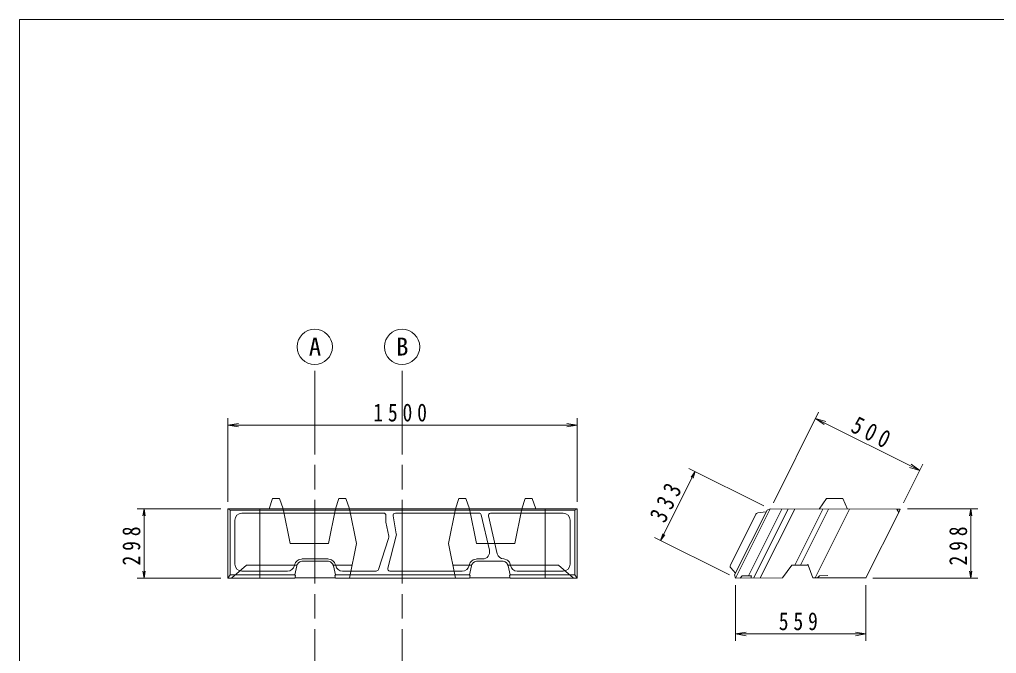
# Model space of a CAD drawing. Units: millimetres on the paper, scale 1:30. Extents: x 15 to 282, y 15 to 195.
# Drawn here: x 15 to 154.8, y 104.2 to 195 of the extents above; entities that cross this region are included whole.
import ezdxf
from ezdxf.enums import TextEntityAlignment as Align

# ---------------------------------------------------------------- set-up
doc = ezdxf.new("R2010")
doc.units = ezdxf.units.MM
doc.linetypes.add('CHAIN', pattern=[18.5, 12, -1.5, 3.5, -1.5])
for name, color, linetype, lineweight in [('D-STR-DIM', 7, 'Continuous', 13), ('D-STR-STR2', 3, 'Continuous', 13), ('D-STR-STR3', 1, 'Continuous', 13), ('V-nasSTD', 7, 'Continuous', 13)]:
    doc.layers.add(name, color=color, linetype=linetype, lineweight=lineweight)
doc.styles.add('ＭＳ ゴシック-5.0-0.0', font='')
doc.styles.get('ＭＳ ゴシック-5.0-0.0').set_extended_font_data('ＭＳ ゴシック-5.0-0.0')

msp = doc.modelspace()

# ---------------------------------------------------------------- linework, layer by layer
at = {"layer": 'D-STR-DIM', "linetype": 'CHAIN', "lineweight": 18}
for p, q in [((57.281, 144.703), (57.281, 43.934)), ((69.781, 144.703), (69.781, 43.934))]:
    msp.add_line(p, q, dxfattribs=at)
at = {"layer": 'D-STR-DIM'}
for p, q in [((117.483, 114), (117.483, 106)), ((136.117, 114), (136.117, 106)), ((117.483, 107), (118.983, 107.25)), ((117.483, 107), (136.117, 107)), ((117.483, 107), (118.983, 106.75)), ((136.117, 107), (134.617, 107.25)), ((136.117, 107), (134.617, 106.75))]:
    msp.add_line(p, q, dxfattribs=at)
for centre in [(57.243, 148.116), (69.743, 148.116)]:
    msp.add_circle(centre, 2.526, dxfattribs=at)
at = {"layer": 'D-STR-STR2'}
for p, q in [((51.215, 126.398), (50.715, 124.898)), ((51.215, 126.398), (52.215, 126.398)), ((52.215, 126.398), (52.715, 124.898)), ((60.715, 126.398), (60.215, 124.898)), ((60.715, 126.398), (61.715, 126.398)), ((61.715, 126.398), (62.215, 124.898)), ((77.881, 126.398), (77.381, 124.898)), ((78.881, 126.398), (77.881, 126.398)), ((78.881, 126.398), (79.381, 124.898)), ((87.381, 126.398), (86.881, 124.898)), ((88.381, 126.398), (87.381, 126.398)), ((88.381, 126.398), (88.881, 124.898)), ((130.476, 126.398), (129.46, 124.874)), ((130.476, 126.398), (132.809, 126.398)), ((133.493, 124.86), (132.809, 126.398)), ((44.815, 115), (44.815, 124.898)), ((44.815, 124.898), (45.148, 124.749)), ((94.781, 124.898), (44.815, 124.898)), ((45.148, 124.749), (45.148, 115.447)), ((94.448, 124.749), (45.148, 124.749)), ((49.381, 115), (49.381, 124.886)), ((52.715, 124.898), (53.715, 119.949)), ((59.215, 119.949), (60.215, 124.898)), ((62.215, 124.898), (63.215, 119.949)), ((77.381, 124.898), (76.381, 119.949)), ((79.381, 124.898), (80.381, 119.949)), ((85.881, 119.949), (86.881, 124.898)), ((90.215, 115), (90.215, 124.886)), ((94.448, 124.749), (94.781, 124.898)), ((94.448, 115.447), (94.448, 124.749)), ((94.781, 124.898), (94.781, 115)), ((117.334, 115.447), (121.985, 124.749)), ((122.432, 124.898), (117.483, 115)), ((119.303, 115.306), (124.096, 124.893)), ((120.04, 115.009), (124.98, 124.89)), ((120.629, 124.321), (121.852, 124.485)), ((121.015, 115.012), (125.952, 124.886)), ((121.985, 124.749), (122.432, 124.898)), ((140.543, 124.855), (122.432, 124.898)), ((125.939, 116.833), (129.958, 124.872)), ((126.743, 116.833), (130.761, 124.87)), ((133.789, 124.859), (128.879, 115.039)), ((140.543, 124.855), (141.043, 124.854)), ((140.543, 124.855), (140.82, 124.406)), ((140.82, 124.406), (141.043, 124.854)), ((120.375, 124.139), (116.725, 116.838)), ((140.82, 124.406), (136.139, 115.045)), ((53.715, 119.949), (59.215, 119.949)), ((63.215, 119.949), (62.215, 115)), ((76.381, 119.949), (77.381, 115)), ((80.381, 119.949), (85.881, 119.949)), ((55.543, 117.746), (59.052, 117.746)), ((81.278, 117.746), (80.543, 117.746)), ((47.465, 116.833), (45.368, 115.038)), ((47.465, 116.833), (54.699, 116.833)), ((54.68, 116.767), (54.389, 115.447)), ((55.551, 117.412), (59.044, 117.412)), ((59.897, 116.833), (62.585, 116.833)), ((60.207, 115.447), (59.916, 116.767)), ((77.011, 116.833), (79.699, 116.833)), ((79.68, 116.767), (79.389, 115.447)), ((84.044, 117.412), (80.551, 117.412)), ((84.897, 116.833), (92.131, 116.833)), ((85.207, 115.447), (84.916, 116.767)), ((92.131, 116.833), (94.228, 115.038)), ((117.468, 115.715), (116.778, 116.463)), ((124.21, 115.023), (125.527, 116.833)), ((125.527, 116.833), (127.86, 116.833)), ((127.799, 117), (127.86, 116.833)), ((127.86, 116.833), (128.513, 115.038)), ((44.815, 115), (45.148, 115.447)), ((54.381, 115), (44.815, 115)), ((45.148, 115.447), (54.389, 115.447)), ((53.365, 116), (46.815, 116)), ((54.482, 115.303), (54.381, 115)), ((54.389, 115.447), (54.482, 115.303)), ((54.394, 115.038), (60.202, 115.038)), ((60.114, 115.303), (60.207, 115.447)), ((60.215, 115), (60.114, 115.303)), ((60.207, 115.447), (79.389, 115.447)), ((79.381, 115), (60.215, 115)), ((66.039, 116), (61.23, 116)), ((68.017, 116), (78.365, 116)), ((79.381, 115), (79.482, 115.303)), ((79.389, 115.447), (79.482, 115.303)), ((85.202, 115.038), (79.394, 115.038)), ((85.114, 115.303), (85.207, 115.447)), ((85.114, 115.303), (85.215, 115)), ((85.207, 115.447), (94.448, 115.447)), ((94.781, 115), (85.215, 115)), ((86.23, 116), (92.806, 116)), ((94.448, 115.447), (94.781, 115)), ((117.334, 115.447), (117.483, 115)), ((124.21, 115.023), (117.483, 115)), ((118.137, 115.002), (118.436, 115.303)), ((119.74, 115.308), (118.436, 115.303)), ((119.66, 115.007), (119.74, 115.308)), ((136.139, 115.045), (128.513, 115.038)), ((129.2, 115.04), (129.499, 115.341)), ((129.499, 115.341), (130.699, 115.345)), ((136.139, 115.045), (136.117, 115))]:
    msp.add_line(p, q, dxfattribs=at)
for points in [[(55.543, 117.746), (55.462, 117.742), (55.344, 117.73), (55.134, 117.683), (54.939, 117.595), (54.703, 117.424), (54.512, 117.211), (54.45, 117.108), (54.405, 117.007), (54.374, 116.915), (54.356, 116.847)], [(60.24, 116.847), (60.221, 116.915), (60.191, 117.007), (60.145, 117.108), (60.083, 117.211), (59.893, 117.424), (59.657, 117.595), (59.462, 117.683), (59.252, 117.73), (59.134, 117.742), (59.052, 117.746)], [(80.543, 117.746), (80.462, 117.742), (80.344, 117.73), (80.134, 117.683), (79.939, 117.595), (79.703, 117.424), (79.512, 117.211), (79.45, 117.108), (79.405, 117.007), (79.374, 116.915), (79.356, 116.847)], [(84.312, 117.746), (84.839, 117.572), (85.11, 117.282), (85.243, 116.833)], [(55.551, 117.412), (55.487, 117.409), (55.397, 117.4), (55.24, 117.365), (55.107, 117.305), (54.927, 117.175), (54.782, 117.012), (54.747, 116.954), (54.716, 116.886), (54.693, 116.817), (54.68, 116.767)], [(59.916, 116.767), (59.902, 116.817), (59.88, 116.886), (59.849, 116.954), (59.814, 117.012), (59.668, 117.175), (59.489, 117.305), (59.356, 117.365), (59.199, 117.4), (59.109, 117.409), (59.044, 117.412)], [(80.551, 117.412), (80.487, 117.409), (80.397, 117.4), (80.24, 117.365), (80.107, 117.305), (79.927, 117.175), (79.782, 117.012), (79.747, 116.954), (79.716, 116.886), (79.693, 116.817), (79.68, 116.767)], [(84.916, 116.767), (84.902, 116.817), (84.88, 116.886), (84.849, 116.954), (84.814, 117.012), (84.668, 117.175), (84.489, 117.305), (84.356, 117.365), (84.199, 117.4), (84.109, 117.409), (84.044, 117.412)]]:
    msp.add_lwpolyline(points, dxfattribs=at)
for centre, radius, start, end in [((120.674, 123.99), 0.333, 97.62767, 153.43495), ((81.278, 118.746), 1, 270, 13.75721), ((84.312, 118.746), 1, 196.44914, 270), ((53.365, 117), 1, 270, 347.59793), ((61.23, 117), 1, 192.40207, 270), ((78.365, 117), 1, 270, 347.59793), ((86.23, 117), 1, 192.40207, 270), ((117.023, 116.689), 0.333, 153.43495, 222.6636)]:
    msp.add_arc(centre, radius, start, end, dxfattribs=at)
at = {"layer": 'D-STR-STR3'}
for p, q in [((45.815, 123.3), (45.815, 117)), ((46.815, 124.3), (67.1, 124.3)), ((67.405, 123.182), (67.433, 123.955)), ((68.455, 123.907), (68.922, 121.34)), ((68.783, 124.3), (80.74, 124.3)), ((82.249, 118.983), (81.064, 124.043)), ((83.353, 118.462), (82.095, 123.891)), ((82.42, 124.3), (92.806, 124.3)), ((93.806, 117), (93.806, 123.3)), ((67.827, 121.016), (67.417, 123.031)), ((66.355, 116.23), (67.808, 120.689)), ((67.695, 116.418), (68.911, 121.063))]:
    msp.add_line(p, q, dxfattribs=at)
for centre, radius, start, end in [((46.815, 123.3), 1, 90, 180), ((67.1, 123.967), 0.333, 357.91743, 90), ((68.046, 123.159), 0.642, 177.91743, 191.48008), ((68.783, 123.967), 0.333, 90, 190.30485), ((80.74, 123.967), 0.333, 13.18179, 90), ((82.42, 123.967), 0.333, 90, 193.18179), ((92.806, 123.3), 1, 0, 90), ((67.198, 120.888), 0.642, 341.95632, 11.48008), ((68.291, 121.225), 0.642, 345.32361, 10.30485), ((46.815, 117), 1, 180, 270), ((66.039, 116.333), 0.333, 270, 341.95632), ((68.017, 116.333), 0.333, 165.32361, 270), ((92.806, 117), 1, 270, 0)]:
    msp.add_arc(centre, radius, start, end, dxfattribs=at)
at = {"layer": 'V-nasSTD'}
for p, q in [((122.879, 125.793), (129.364, 138.762)), ((44.815, 125.898), (44.815, 137.898)), ((44.815, 136.898), (46.315, 137.148)), ((94.815, 136.898), (93.315, 137.148)), ((94.815, 125.898), (94.815, 137.898)), ((128.917, 137.868), (143.824, 130.414)), ((128.917, 137.868), (130.37, 137.42)), ((128.917, 137.868), (130.146, 136.973)), ((44.815, 136.898), (94.815, 136.898)), ((44.815, 136.898), (46.315, 136.648)), ((94.815, 136.898), (93.315, 136.648)), ((106.75, 120.367), (111.699, 130.265)), ((121.538, 125.346), (110.804, 130.712)), ((111.699, 130.265), (111.103, 129.445)), ((111.699, 130.265), (111.401, 129.296)), ((141.513, 125.793), (144.271, 131.308)), ((143.824, 130.414), (142.37, 130.861)), ((143.824, 130.414), (142.594, 131.308)), ((43.815, 124.898), (31.815, 124.898)), ((32.815, 124.898), (32.648, 123.898)), ((32.815, 115), (32.815, 124.898)), ((32.815, 124.898), (32.981, 123.898)), ((142.066, 124.898), (152.14, 124.898)), ((151.14, 124.898), (150.974, 123.898)), ((151.14, 115), (151.14, 124.898)), ((151.14, 124.898), (151.307, 123.898)), ((116.588, 115.447), (105.855, 120.814)), ((106.75, 120.367), (107.048, 121.336)), ((106.75, 120.367), (107.346, 121.186)), ((43.815, 115), (31.815, 115)), ((32.815, 115), (32.648, 116)), ((32.815, 115), (32.981, 116)), ((137.117, 115), (152.14, 115)), ((151.14, 115), (150.974, 116)), ((151.14, 115), (151.307, 116))]:
    msp.add_line(p, q, dxfattribs=at)
msp.add_lwpolyline([(15, 15), (15, 195), (282, 195), (282, 15)], close=True, dxfattribs=at)

# ---------------------------------------------------------------- texts
at = {"layer": 'D-STR-DIM', "style": 'ＭＳ ゴシック-5.0-0.0'}
for s, p in [('A', (56.41, 146.104)), ('B', (68.91, 146.104))]:
    msp.add_text(s, height=2.566, dxfattribs=at).set_placement(p, align=Align.BOTTOM_LEFT)
at = {"layer": 'D-STR-DIM', "insert": (126.8, 107.5), "char_height": 2.566, "attachment_point": 8, "style": 'ＭＳ ゴシック-5.0-0.0'}
msp.add_mtext('\\T1.5;\\W0.8;559', dxfattribs=at)
at = {"layer": 'V-nasSTD', "insert": (69.815, 137.398), "char_height": 2.566, "attachment_point": 8, "style": 'ＭＳ ゴシック-5.0-0.0'}
msp.add_mtext('\\T1.5;\\W0.8;1500', dxfattribs=at)
at = {"layer": 'V-nasSTD', "char_height": 2.566, "attachment_point": 8, "style": 'ＭＳ ゴシック-5.0-0.0'}
for s, insert, rotation in [('\\T1.5;\\W0.8;500', (136.594, 134.588), 333.435), ('\\T1.5;\\W0.8;333', (108.777, 125.539), 63.435), ('\\T1.5;\\W0.8;298', (32.315, 119.949), 90), ('\\T1.5;\\W0.8;298', (150.64, 119.949), 90)]:
    msp.add_mtext(s, dxfattribs=dict(at, insert=insert, rotation=rotation))

doc.saveas('drawing.dxf')
